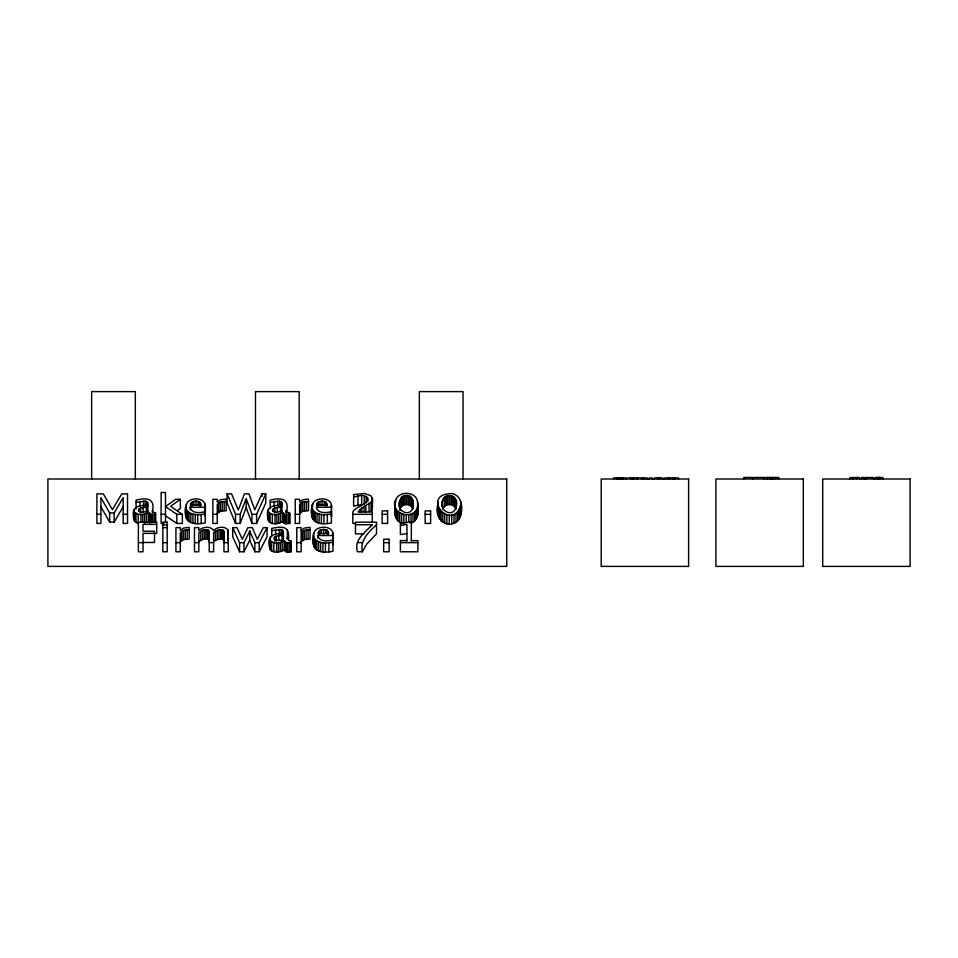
<?xml version="1.0" encoding="UTF-8"?>
<svg xmlns="http://www.w3.org/2000/svg" width="958" height="958" viewBox="0 0 958 958"><rect width="100%" height="100%" fill="white"/><g stroke="black" fill="none" stroke-linecap="round" stroke-linejoin="round"><path stroke-width="1.44" d="M205.204 504.722L205.24 522.96C199.408 524.014 192.342 524.756 187.6 520.41C184.223 515.416 184.403 507.465 187.373 502.315C192.39 496.663 206.245 497.801 205.323 507.237L190.163 507.237L190.163 509.848M331.384 504.722L331.42 522.96C325.588 524.014 318.523 524.756 313.781 520.41C310.404 515.416 310.584 507.465 313.553 502.315C318.571 496.663 332.426 497.801 331.504 507.237L316.344 507.237C317.888 513.979 326.343 512.889 331.42 511.68M332.905 533.043L332.941 551.281C327.109 552.335 320.056 553.077 315.314 548.73C311.925 543.737 312.116 535.785 315.086 530.636C320.104 524.984 333.959 526.122 333.037 535.558L317.876 535.558L317.876 538.168M417.868 504.028C417.113 524.373 383.775 512.35 398.085 496.292C403.569 491.418 414.06 492.532 417.077 499.693C418.49 507.453 420.334 519.715 411.018 523.224L411.018 514.099M460.87 504.028C453.23 534.612 418.562 494.268 451.865 493.526C464.127 495.442 464.319 516.039 456.008 522.314C443.686 529.127 433.938 515.955 437.938 504.076M401.677 514.087L401.677 523.212C396.684 521.523 394.085 515.919 395.127 510.901M437.938 513.201L438.141 510.901M185.72 515.871L186.451 512.758M311.889 515.871L312.631 503.633M313.422 544.192L313.601 542.563M400.001 500.28C394.564 509.776 409.509 518.482 412.802 507.836C414.131 503.01 412.826 494.987 406.396 495.394C398.564 495.106 399.546 505.273 400.001 510.494M443.015 500.28C437.578 509.776 452.511 518.482 455.816 507.836C461.6 491.729 437.064 491.298 443.015 508.099M134 510.542L134.491 512.183L138.203 514.374L138.203 523.499L134.491 521.308C130.468 508.327 136.299 504.782 147.843 505.441M134 519.679L134.216 509.393M268.132 510.542L268.623 512.183C272.288 515.991 278.479 514.877 282.61 512.41L282.61 521.535C278.479 524.002 272.288 525.116 268.623 521.308C264.6 508.327 270.419 504.782 281.963 505.441M268.132 519.679L268.336 509.393M269.653 538.863L270.156 540.504C273.82 544.312 280.011 543.198 284.131 540.731L284.131 549.868C280.011 552.323 273.82 553.437 270.156 549.629C266.132 536.648 271.952 533.103 283.496 533.762M372.111 500.735L371.057 502.267L371.057 511.392L372.111 509.86L372.458 498.998L370.89 495.729L364.471 493.442L353.622 494.627L353.622 506.159L361.657 504.519L361.657 495.394L364.232 495.633L367.417 497.537L367.836 501.681M372.111 509.86L372.458 498.998M367.836 499.07C365.681 505.764 356.424 506.159 352.807 511.931L352.807 523.451L355.586 523.451M190.929 503.357L190.367 505.189L200.964 505.189L199.719 502.052L195.959 501.01L192.055 502.052L190.929 503.357L190.929 505.968M317.11 503.357L316.547 505.189L327.145 505.189L325.9 502.052L322.139 501.01L318.236 502.052L317.11 503.357L317.11 505.968M318.631 531.678L318.068 533.522L328.678 533.522L327.42 530.373L323.672 529.331L319.756 530.373L318.631 531.678L318.631 534.289M363.92 533.857L355.478 533.857L355.478 522.182L376.518 522.182L376.518 533.857L366.686 544.144L362.411 551.772L357.382 551.772C353.873 539.558 365.178 532.253 372.351 524.733L355.478 524.733M240.147 523.451L240.147 514.326L246.194 498.543L251.966 514.326L251.966 523.451L256.6 523.451L265.785 502.986L265.785 493.861L262.001 493.861L254.78 509.8L248.936 493.861L244.47 493.861L238.291 510.027L231.585 493.861L227.106 493.861L227.106 502.986L235.548 523.451L240.147 523.451L246.194 507.668L246.194 499.848M362.411 551.772C359.573 540.168 369.022 531.846 376.518 524.733M147.843 512.267L147.843 507.045L140.575 507.872L138.359 510.099L139.473 511.764L142.167 512.446L147.843 510.937M281.963 512.267L281.963 507.045L274.707 507.872L272.491 510.099L273.593 511.764L276.299 512.446L281.963 510.937M274.575 537.175L274.024 538.42L275.126 540.084L280.61 540.384L283.496 539.258L283.496 535.366L278.79 535.558L274.575 537.175L274.575 541.09M256.6 523.451L256.6 514.326L265.785 493.861M400.001 509.405C401.079 502.914 411.677 502.89 412.814 509.357L412.814 500.232M443.015 509.405C444.093 502.914 454.691 502.89 455.816 509.357L455.816 500.232M244.003 551.772L244.003 542.647L249.751 531.019L254.852 542.647L254.852 551.772L259.235 551.772L267.066 536.755L267.066 527.63L263.33 527.63L257.283 539.258L252.301 527.63L247.942 527.63L242.254 539.258L236.985 527.63L232.71 527.63L232.71 536.755L239.596 551.772L244.003 551.772L249.751 540.144L249.751 531.019M259.235 551.772L259.235 542.647L267.066 527.63M114.146 522.086L114.146 512.949L123.175 497.669L123.175 523.451L127.522 523.451L127.522 493.861L121.762 493.861L112.421 509.692L103.344 493.861L96.902 493.861L96.902 523.451L100.889 523.451L100.889 497.633L109.655 512.949L109.655 522.086L114.146 522.086L123.175 506.794M134.216 518.518L134.827 517.5M268.336 518.518L268.959 517.5M371.057 502.267L361.789 507.991L358.076 511.931L372.303 511.931L372.303 522.146M301.135 530.445L304.309 528.086L310.057 527.367L310.057 539.031L304.261 539.57L301.135 541.869M189.217 529.906L183.421 530.445L180.296 532.744L180.296 551.772L175.925 551.772L175.925 527.63L180.296 527.63L180.296 530.445L183.469 528.086L189.217 527.367L189.217 539.031L183.421 539.57L180.296 541.869M226.16 501.585L220.364 502.124L217.238 504.423L217.238 523.451L212.88 523.451L212.88 499.31L217.238 499.31L217.238 502.124L220.412 499.765L226.16 499.046L226.16 510.71L220.364 511.249L217.238 513.548M308.524 501.585L302.74 502.124L299.614 504.423L299.614 523.451L295.244 523.451L295.244 499.31L299.614 499.31L299.614 502.124L302.788 499.765L308.524 499.046L308.524 510.71L302.74 511.249L299.614 513.548M310.057 529.906L304.261 530.445L301.135 532.744L301.135 551.772L296.776 551.772L296.776 527.63L301.135 527.63L301.135 531.534M177.122 510.77L180.355 508.435L180.355 499.31L170.644 506.315L182.367 514.326L182.367 523.451L176.799 523.451L165.483 515.715M215.442 531.259L213.61 532.576L213.61 551.772L209.227 551.772L209.227 532.145L208.389 530.205L205.898 529.558L202.485 530.313L198.845 532.576L198.845 551.772L194.486 551.772L194.486 527.63L198.845 527.63L198.845 530.445C202.605 526.792 210.329 525.619 213.61 530.445C217.203 526.876 224.376 525.738 227.908 529.846L228.351 551.772L223.968 551.772L223.968 532.145L223.154 530.217L218.999 529.762L215.442 531.259L215.442 540.396L213.61 541.701M198.845 541.701L202.485 539.438L205.898 538.683L208.389 539.33L209.227 541.27M215.442 540.396L220.711 538.707L223.154 539.342L223.968 541.27M138.203 514.374L142.766 514.53L148.478 512.41L150.993 514.53L155.651 514.23L155.34 512.722L152.777 512.195L152.202 510.434M148.478 512.41L148.478 521.535L146.538 522.529L146.538 513.404M353.622 497.034L361.657 495.394M136.084 502.351L145.424 501.178L147.568 502.495L147.843 506.243M270.216 502.351L279.544 501.178L281.7 502.495L281.963 506.243M271.737 530.672L281.077 529.499L283.221 530.816L283.496 534.564M282.61 512.41L285.113 514.53L289.783 514.23L289.472 512.722L286.897 512.195L286.322 510.434M282.61 521.535L285.113 523.655L289.783 523.355L289.783 514.23M284.131 540.731L286.646 542.851L291.304 542.551L290.993 541.042L288.43 540.516C289.951 526.541 283.819 525.798 271.737 528.409L271.737 536.24M284.131 549.868L286.646 551.976L291.304 551.676L291.304 542.551M205.24 511.68C200.162 512.889 191.708 513.979 190.163 507.237M332.941 540.001C327.864 541.21 319.409 542.312 317.876 535.558M400.396 525.463L406.946 524.445L406.946 540.911M406.946 533.57L400.396 534.6L400.396 523.367L411.329 521.667L411.329 540.983M185.72 506.746C186.786 515.632 198.653 515.404 205.24 513.835L205.323 516.374L205.347 506.399M311.889 506.746C312.967 515.632 324.834 515.404 331.42 513.835L331.504 516.374L331.528 506.399M313.422 535.067C314.499 543.952 326.355 543.725 332.941 542.156L333.037 544.695L333.061 534.72M154.501 521.906L155.34 521.847L155.34 512.722M288.633 521.906L289.472 521.847L289.783 523.355M753.718 477.467L763.167 477.467M865.697 477.515L873.588 477.515L873.588 479M627.837 477.982L637.238 477.982L637.238 479M638.279 477.982L647.213 477.982L647.213 479M180.355 499.31L175.661 499.31L165.483 506.59L176.799 514.326L182.367 514.326M109.655 512.949L114.146 512.949M96.902 514.326L100.889 514.326M123.175 514.326L127.522 514.326M161.124 514.326L165.483 514.326M212.88 514.326L217.238 514.326M227.106 493.861L235.548 514.326L240.147 514.326M251.966 514.326L256.6 514.326M295.244 514.326L299.614 514.326M352.807 514.326L372.303 514.326M382.134 514.326L387.607 514.326M425.148 514.326L430.609 514.326M164.034 523.451L161.124 523.451L161.124 492.484L165.483 492.484L165.483 522.158M156.693 524.349L143.029 524.349L143.029 531.211L154.501 531.211L154.501 542.479L143.029 542.479M162.824 524.9L167.183 524.9M162.824 527.63L167.183 527.63M154.501 533.355L143.029 533.355L143.029 551.772L138.383 551.772L138.383 522.182L156.693 522.182L156.693 533.474L153.963 533.474M406.946 540.599L400.396 540.599L400.396 551.772L417.892 551.772L417.892 540.599L411.329 540.599M138.383 542.647L143.029 542.647M162.824 542.647L167.183 542.647M175.925 542.647L180.296 542.647M194.486 542.647L198.845 542.647M209.227 542.647L213.61 542.647M223.968 542.647L228.351 542.647M232.71 527.63L239.596 542.647L244.003 542.647M254.852 542.647L259.235 542.647M296.776 542.647L301.135 542.647M357.382 542.647L362.411 542.647M383.667 542.647L389.128 542.647M400.396 542.647L417.892 542.647M286.777 538.204L287.376 539.007L287.376 529.882M100.889 506.758L109.655 522.086M148.478 521.535L149.041 522.529L149.041 513.404M249.751 540.144L254.852 551.772M246.194 507.668L251.966 523.451M330.929 512.362L331.384 513.847M205.204 513.847L204.761 503.237M417.077 508.83L417.868 513.165M228.351 540.851L227.908 529.846M285.843 510.686L286.322 512.758M291.304 551.676L290.993 541.042M372.458 508.123L372.291 497.789M460.678 510.877L460.87 513.165M882.809 479L882.809 477.515L875.241 477.515L875.241 479M879.983 477.515L880.055 479M879.803 477.515L879.803 479M879.504 477.515L879.504 479M879.097 477.515L879.097 479M878.654 477.515L878.654 479M878.294 477.515L878.294 479M877.983 477.515L877.983 479M865.912 477.515L865.912 479M864.284 479L864.284 477.515L861.541 477.515L861.541 479M859.601 479L859.601 477.515L850.153 477.515L850.153 479M856.536 477.515L856.536 479M853.195 477.515L853.195 479M778.746 479L778.746 477.467L763.765 477.467L763.765 479M775.717 477.467L775.717 479M772.914 477.467L772.914 479M771.25 477.467L771.25 479M769.633 477.467L769.633 479M766.819 477.467L766.819 479M752.713 479L752.713 477.467L743.719 477.467L743.719 479M678.539 479L678.539 477.982L664.768 477.982L664.768 479M675.426 477.982L675.426 479M675.21 477.982L675.21 479M674.863 477.982L674.863 479M674.432 477.982L674.432 479M673.941 477.982L673.941 479M673.546 477.982L673.546 479M673.211 477.982L673.211 479M672.947 477.982L672.947 479M670.097 477.982L670.037 479M669.115 477.982L669.115 479M668.624 477.982L668.624 479M668.229 477.982L668.229 479M667.894 477.982L667.894 479M667.678 477.982L667.678 479M662.864 479L662.864 477.982L654.278 477.982L654.278 479M659.954 477.982L659.954 479M659.751 477.982L659.751 479M659.391 477.982L659.391 479M658.996 477.982L658.996 479M658.481 477.982L658.481 479M658.026 477.982L658.026 479M657.691 477.982L657.691 479M657.404 477.982L657.404 479M652.326 479L652.326 477.982L649.213 477.982L649.213 479M644.303 477.982L644.303 479M644.063 477.982L643.992 479M643.68 477.982L643.692 479M643.249 477.982L643.225 479M642.698 477.982L642.662 479M641.764 477.982L641.752 479M637.058 477.982L637.058 479M634.076 477.982L634.076 479M633.992 477.982L633.992 479M633.585 477.982L633.454 479M633.13 477.982L633.13 479M632.555 477.982L632.555 479M631.933 477.982L631.885 479M631.37 477.982L631.406 479M631.011 477.982L631.011 479M630.999 477.982L630.999 479M626.233 479L626.233 477.982L613.635 477.982L613.635 479M623.395 477.982L623.395 479M621.682 477.982L621.682 479M621.215 477.982L621.215 479M619.934 477.982L619.934 479M618.64 477.982L618.64 479M618.185 477.982L618.185 479M616.461 477.982L616.461 479M463.037 479L463.037 391.606L419.341 391.606L419.341 479M460.678 501.752L460.678 515.5M460.091 508.459L460.091 517.583M459.098 510.303L459.098 519.428M457.72 511.895L457.72 521.02M456.008 513.177L456.008 522.314M454.535 497.537L454.535 506.662M454.032 514.099L454.032 523.224M453.577 496.603L453.577 505.728M452.404 495.933L452.404 505.058M451.793 514.65L451.793 523.775M451.014 495.526L451.014 504.65M449.41 495.394L449.41 504.519M449.278 514.829L449.278 523.966M447.805 495.526L447.805 504.65M446.859 514.65L446.859 523.775M446.428 495.933L446.428 505.058M445.254 496.615L445.254 505.74M444.692 514.087L444.692 523.212M444.296 497.561L444.296 506.686M442.764 513.153L442.764 522.29M441.075 511.859L441.075 520.984M439.698 510.255L439.698 519.38M438.728 508.423L438.728 517.548M438.141 501.776L438.141 515.488M417.664 501.752L417.664 515.5M417.077 508.459L417.077 517.583M416.083 510.303L416.083 519.428M414.706 511.895L414.706 521.02M412.994 513.177L412.994 522.314M411.533 497.537L411.533 506.662M410.563 496.603L410.563 505.728M409.389 495.933L409.389 505.058M408.779 514.65L408.779 522.469M408 495.526L408 504.65M406.396 495.394L406.396 504.519M406.264 514.829L406.264 522.661M404.803 495.526L404.803 504.65M403.845 514.65L403.845 523.775M403.414 495.933L403.414 505.058M402.24 496.615L402.24 505.74M401.282 497.561L401.282 506.686M399.749 513.153L399.749 522.29M398.061 511.859L398.061 520.984M396.696 510.255L396.696 519.38M395.714 499.705L395.714 502.315M395.714 508.423L395.714 517.548M395.127 501.776L395.127 515.488M394.935 504.076L394.935 513.201M369.046 503.836L369.046 511.668M367.417 497.537L367.417 501.453M366.184 496.376L366.184 502.89M365.824 505.716L365.824 512.243M364.232 495.633L364.232 504.758M364.136 506.614L364.136 511.835M361.789 507.991L361.789 511.907M359.992 509.333L359.992 511.943M357.945 495.801L357.945 504.926M328.881 542.779L328.881 551.904M328.366 531.678L328.366 534.289M327.349 514.458L327.349 523.583M327.42 530.373L327.42 534.289M326.834 503.357L326.834 505.968M325.9 502.052L325.9 505.968M325.864 529.582L325.864 533.498M325.445 542.994L325.445 552.119M324.331 501.262L324.331 505.177M323.912 514.674L323.912 523.798M323.672 529.331L323.672 534.54M322.906 542.851L322.906 551.976M322.139 501.01L322.139 504.914M321.385 514.53L321.385 523.655M321.433 529.582L321.433 533.498M320.619 542.444L320.619 551.569M319.912 501.262L319.912 505.177M319.756 530.373L319.756 534.289M319.098 514.111L319.098 523.248M318.571 541.749L318.571 550.874M318.236 502.052L318.236 505.968M317.05 513.428L317.05 522.553M316.775 540.779L316.775 549.916M315.314 539.594L315.314 548.73M315.254 512.458L315.254 521.595M314.26 538.252L314.26 547.377M313.781 511.273L313.781 520.41M313.601 533.438L313.637 545.868M312.727 509.931L312.727 519.056M312.08 505.117L312.104 517.548M308.069 529.678L308.069 538.803M306.536 501.345L306.536 510.482M306.081 529.87L306.081 538.995M304.548 501.537L304.548 510.674M304.261 530.445L304.261 539.57M302.74 502.124L302.74 511.249M302.62 531.403L302.62 540.528M301.087 503.082L301.087 512.207M299.183 479L299.183 391.606L255.487 391.606L255.487 479M289.747 542.875L289.747 552.012M289.472 512.722L289.472 521.847M288.214 514.554L288.214 523.679M288.035 542.994L288.035 552.119M286.646 542.851L286.646 551.976M286.502 514.674L286.502 523.798M286.322 513.045C289.939 498.519 281.556 497.334 270.216 500.088L270.216 508.866M285.532 542.432L285.532 551.557M285.113 514.53L285.113 523.655M284.694 541.725L284.694 550.85M283.999 514.099L283.999 523.236M283.161 513.404L283.161 522.529M283.221 530.816L283.221 534.72M282.418 529.99L282.418 533.905M282.191 541.725L282.191 550.85M282.035 535.342L282.035 540.552M281.7 502.495L281.7 506.399M281.077 529.499L281.077 534.72M280.898 501.669L280.898 506.89M280.67 513.404L280.67 522.529M280.502 507.022L280.502 512.231M280.287 542.432L280.287 551.557M279.544 501.178L279.544 506.399M279.197 529.343L279.197 534.552M278.766 514.099L278.766 523.236M278.79 535.558L278.79 540.767M278.419 542.851L278.419 551.976M277.676 501.022L277.676 506.231M277.257 507.237L277.257 512.446M276.898 514.53L276.898 523.655M276.587 542.994L276.587 552.119M276.227 536.193L276.227 541.414M275.605 529.666L275.605 534.887M275.054 514.674L275.054 523.798M274.707 507.872L274.707 513.081M274.084 501.345L274.084 506.566M273.856 542.695L273.856 551.82M273.042 508.854L273.042 511.464M272.323 514.374L272.323 523.499M271.629 541.821L271.629 550.946M270.479 536.696L270.479 539.294M270.096 513.5L270.096 522.625M270.156 540.504L270.156 549.629M268.623 512.183L268.623 521.308M262.001 493.861L262.001 496.46M239.596 542.647L239.596 551.772M235.548 514.326L235.548 523.451M224.172 501.345L224.172 510.482M223.765 531.019L223.765 540.144M223.154 530.217L223.154 539.342M222.184 501.537L222.184 510.674M222.136 529.738L222.136 538.863M220.711 529.57L220.711 538.707M220.364 502.124L220.364 511.249M218.999 529.762L218.999 538.887M218.711 503.082L218.711 512.207M217.238 530.325L217.238 539.45M209.012 531.019L209.012 540.144M208.389 530.205L208.389 539.33M207.359 529.726L207.359 538.851M205.898 529.558L205.898 538.683M204.222 529.75L204.222 538.875M202.485 530.313L202.485 539.438M201.168 514.458L201.168 523.583M200.653 503.357L200.653 505.968M200.689 531.259L200.689 540.384M199.719 502.052L199.719 505.968M198.15 501.262L198.15 505.177M197.731 514.674L197.731 523.798M195.959 501.01L195.959 504.914M195.204 514.53L195.204 523.655M193.732 501.262L193.732 505.177M192.917 514.111L192.917 523.248M192.055 502.052L192.055 505.968M190.87 513.428L190.87 522.553M189.073 512.458L189.073 521.595M187.6 511.273L187.6 520.41M187.217 529.678L187.217 538.803M186.559 509.931L186.559 519.056M185.9 505.117L185.924 517.548M185.229 529.87L185.229 538.995M183.421 530.445L183.421 539.57M181.769 531.403L181.769 540.528M176.799 514.326L176.799 523.451M155.651 514.23L155.651 522.05M154.094 514.554L154.094 522.385M152.382 514.674L152.382 522.493M152.202 513.045C155.819 498.519 147.424 497.334 136.084 500.088L136.084 508.866M150.993 514.53L150.993 522.35M149.879 514.099L149.879 523.236M147.568 502.495L147.568 506.399M146.766 501.669L146.766 506.89M146.382 507.022L146.382 512.231M145.424 501.178L145.424 506.399M144.634 514.099L144.634 523.236M143.544 501.022L143.544 506.231M143.137 507.237L143.137 512.446M142.766 514.53L142.766 522.35M140.934 514.674L140.934 522.493M140.575 507.872L140.575 513.081M139.952 501.345L139.952 506.566M138.922 508.854L138.922 511.464M135.976 513.5L135.976 522.625M135.329 479L135.329 391.606L91.633 391.606L91.633 479M134.491 512.183L134.491 521.308M506.734 479L47.9 479L47.9 566.394L506.734 566.394L506.734 479M688.598 479L601.205 479L601.205 566.394L688.598 566.394L688.598 479M803.319 479L715.925 479L715.925 566.394L803.319 566.394L803.319 479M910.1 479L822.706 479L822.706 566.394L910.1 566.394L910.1 479M387.607 510.901L382.134 510.901L382.134 523.451L387.607 523.451L387.607 510.901M430.609 510.901L425.148 510.901L425.148 523.451L430.609 523.451L430.609 510.901M167.183 522.182L162.824 522.182L162.824 551.772L167.183 551.772L167.183 522.182M389.128 539.222L383.667 539.222L383.667 551.772L389.128 551.772L389.128 539.222M642.183 479L642.183 477.982L642.159 479"/></g></svg>
